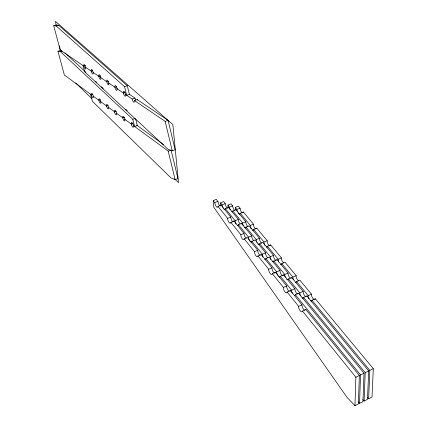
<?xml version="1.0" encoding="UTF-8"?>
<svg xmlns="http://www.w3.org/2000/svg" width="427" height="427" viewBox="0 0 427 427"><rect width="100%" height="100%" fill="white"/><g stroke="black" fill="none" stroke-linecap="round" stroke-linejoin="round"><path stroke-width="0.64" d="M220.118 205.963A3.048 1.174 68.8 0 1 218.01 201.747L216.409 199.318L213.265 200.525L214.866 202.958A3.053 1.164 68.8 0 0 216.382 206.679A3.053 1.164 68.8 0 0 217.941 206.465L221.095 205.099L230.82 217.081L230.81 217.53A3.106 1.212 68.2 0 0 232.971 221.837M221.095 205.099L221.095 205.243A3.048 1.174 68.8 0 1 220.983 205.697M227.484 208.248A3.058 1.196 68.6 0 1 225.36 204.021L223.743 201.581L220.604 202.793L222.221 205.238A3.058 1.185 68.6 0 0 222.793 207.415M240.081 223.887A3.112 1.233 68.1 0 1 238.319 219.878L238.33 219.43L228.488 207.389L225.333 208.76A3.058 1.185 68.6 0 1 223.534 208.712M217.941 206.321L227.639 218.336L227.628 218.784A3.106 1.206 68.2 0 0 229.176 222.574A3.106 1.206 68.2 0 0 230.815 222.419L234.007 221.01L244.068 233.409L244.052 233.857A3.165 1.254 67.7 0 0 246.272 238.266M234.482 210.244A3.064 1.217 68.4 0 1 232.747 206.3L231.108 203.85L227.975 205.067L229.609 207.522A3.069 1.206 68.5 0 0 230.18 209.705M248.055 226.572A3.122 1.26 67.9 0 1 245.861 222.232L245.877 221.789L235.912 209.684L232.758 211.066A3.069 1.206 68.5 0 1 231.744 211.771M234.007 221.01L234.001 221.154A3.106 1.212 68.2 0 1 233.879 221.602M225.333 208.616L235.154 220.69L235.138 221.138A3.117 1.228 68.1 0 0 236.072 224.058M242.322 212.843A3.074 1.238 68.3 0 1 240.166 208.589L238.512 206.134L235.378 207.357L237.033 209.822A3.074 1.228 68.3 0 0 237.599 212.005M253.958 240.705A3.176 1.276 67.5 0 1 251.722 236.286L251.743 235.837L241.554 223.374L238.362 224.794A3.117 1.228 68.1 0 1 237.316 225.467M354.97 405.65L355.862 377.233L302.449 311.043L305.828 309.522L359.369 375.509L358.402 403.921L354.97 405.65L347.167 397.553L213.767 207.25L213.265 200.525M255.65 228.957A3.133 1.281 67.7 0 1 253.441 224.602L253.462 224.159L243.374 211.995L240.225 213.383A3.074 1.228 68.3 0 1 238.351 213.313M230.815 222.275L240.849 234.711L240.839 235.154A3.17 1.244 67.7 0 0 242.413 239.019A3.17 1.244 67.7 0 0 244.132 238.933L247.366 237.471L257.785 250.313L257.764 250.761A3.229 1.297 67 0 0 260.043 255.271M241.554 223.374L241.549 223.518A3.112 1.233 68.1 0 1 241.42 223.967M232.763 210.922L242.701 223.054L242.685 223.502A3.128 1.249 67.9 0 0 243.262 225.712M243.374 211.995L243.369 212.144A3.074 1.238 68.3 0 1 243.241 212.593M359.545 403.344L360.537 374.933L295.324 294.71L298.66 293.237L364.034 373.219L362.961 401.62L359.545 403.344L358.162 401.924M261.682 243.16A3.181 1.297 67.3 0 1 259.429 238.725L259.456 238.277L249.138 225.75L245.952 227.175A3.128 1.249 67.9 0 1 244.457 227.532M364.092 401.049L365.197 372.648L303.624 297.454L306.954 295.975L368.677 370.935L367.498 399.336L364.092 401.049L362.704 399.635M238.367 224.645L248.53 237.145L248.509 237.593A3.176 1.265 67.5 0 0 249.453 240.556M240.23 213.238L250.286 225.429L250.27 225.878A3.133 1.27 67.7 0 0 251.204 228.808M368.629 398.765L369.83 370.369L311.966 300.213L315.297 298.729L373.299 368.666L372.013 397.057L368.629 398.765L367.236 397.356M267.9 257.801A3.24 1.318 66.8 0 1 265.605 253.275L265.631 252.827L255.079 239.921L251.85 241.388A3.176 1.265 67.5 0 1 249.875 241.191M269.853 245.771A3.192 1.324 67.1 0 1 267.179 241.18L267.201 240.732L256.766 228.141L253.574 229.571A3.133 1.27 67.7 0 1 252.474 230.238M244.137 238.784L254.529 251.663L254.508 252.111A3.235 1.286 67.1 0 0 256.12 256.051A3.235 1.286 67.1 0 0 257.929 256.029L261.201 254.524L271.999 267.83L271.967 268.279A3.293 1.34 66.4 0 0 274.737 273.061M245.957 227.031L256.243 239.59L256.221 240.038A3.186 1.292 67.3 0 0 256.798 242.28M256.766 228.141L256.755 228.29A3.133 1.281 67.7 0 1 256.616 228.733M275.794 260.342A3.251 1.34 66.6 0 1 273.483 255.805L273.515 255.357L262.835 242.381L259.605 243.854A3.186 1.292 67.3 0 1 257.588 243.646M261.201 254.524L261.196 254.668A3.229 1.297 67 0 1 261.046 255.111M251.855 241.239L262.381 254.182L262.354 254.631A3.24 1.308 66.9 0 0 262.936 256.899M253.579 229.427L263.993 242.05L263.971 242.499A3.197 1.313 67.1 0 0 264.249 243.966M282.781 275.687A3.309 1.361 66.2 0 1 279.989 270.883L280.021 270.435L269.09 257.059L265.818 258.57A3.24 1.308 66.9 0 1 264.649 259.162M283.736 262.899A3.261 1.366 66.4 0 1 281.404 258.34L281.436 257.892L270.622 244.858L267.398 246.336A3.197 1.313 67.1 0 1 266.234 246.955M257.94 255.885L268.706 269.223L268.679 269.677A3.299 1.329 66.4 0 0 270.323 273.691A3.299 1.329 66.4 0 0 272.223 273.75L275.538 272.191L286.731 285.983L286.693 286.437A3.368 1.382 65.7 0 0 289.1 291.166M270.622 244.858L270.617 245.002A3.192 1.324 67.1 0 1 270.462 245.445M259.611 243.705L270.264 256.718L270.238 257.166A3.251 1.334 66.7 0 0 270.814 259.435M290.424 278.148A3.32 1.388 65.9 0 1 288.044 273.499L288.081 273.05L277.016 259.605L273.744 261.127A3.251 1.334 66.7 0 1 272.549 261.714M275.538 272.191L275.527 272.341A3.293 1.34 66.4 0 1 275.367 272.773M277.016 259.605L277.006 259.755A3.251 1.34 66.6 0 1 276.845 260.192M265.829 258.426L276.728 271.839L276.701 272.287A3.309 1.356 66.2 0 0 277.673 275.346M267.409 246.187L278.19 259.264L278.158 259.712A3.261 1.356 66.5 0 0 278.735 261.986M297.512 293.979A3.379 1.409 65.5 0 1 294.913 288.759L283.603 274.817L280.293 276.381A3.309 1.356 66.2 0 1 278.585 276.563M298.542 280.795A3.331 1.409 65.7 0 1 296.146 276.13L296.189 275.682L284.98 262.167L281.713 263.694A3.261 1.356 66.5 0 1 280.486 264.276M283.603 274.817L283.592 274.967A3.309 1.361 66.2 0 1 283.427 275.399M272.234 273.6L283.4 287.435L283.363 287.883A3.373 1.372 65.8 0 0 285.049 291.983A3.373 1.372 65.8 0 0 287.051 292.121L290.403 290.509L301.99 304.894A3.448 1.43 65 0 0 304.638 310.226M273.755 260.982L284.798 274.465L284.761 274.913A3.325 1.377 66 0 0 285.343 277.214M305.78 296.712A3.395 1.43 65.2 0 1 303.165 291.476L291.71 277.459L288.406 279.028A3.325 1.377 66 0 1 286.661 279.199M290.403 290.509L290.392 290.659A3.368 1.382 65.7 0 1 290.216 291.086M281.724 263.55L292.906 277.102L292.863 277.55A3.336 1.398 65.8 0 0 293.445 279.856M314.539 299.567A3.405 1.457 65 0 1 312.377 297.624A3.405 1.457 65 0 1 311.459 294.203L299.861 280.112L296.557 281.692A3.336 1.398 65.8 0 1 295.26 282.226M294.934 288.679L291.588 290.216A3.384 1.398 65.5 0 0 292.308 293.242M295.324 294.71L295.212 295.132A3.384 1.398 65.5 0 1 294.182 295.447M298.548 293.659L298.66 293.237M303.186 291.395L299.839 292.938A3.4 1.425 65.3 0 0 300.56 295.97M302.012 304.819L298.617 306.399A3.453 1.42 65 0 0 300.026 310.584A3.453 1.42 65 0 0 302.332 311.459L302.449 311.043M303.624 297.454L303.506 297.875A3.4 1.425 65.3 0 1 301.969 297.875M306.842 296.397L306.954 295.975M311.48 294.123L308.134 295.676A3.411 1.446 65 0 0 308.849 298.713M305.711 309.938L305.828 309.522M311.966 300.213L311.849 300.635A3.411 1.446 65 0 1 310.28 300.624M315.174 299.146L315.297 298.729M355.862 377.233L359.369 375.509M360.537 374.933L364.034 373.219M365.197 372.648L368.677 370.935M369.83 370.369L373.299 368.666M283.4 287.435L286.731 285.983M292.906 277.102L296.189 275.682M284.798 274.465L288.081 273.05M276.728 271.839L280.021 270.435M268.706 269.223L271.999 267.83M278.19 259.264L281.436 257.892M270.264 256.718L273.515 255.357M262.381 254.182L265.631 252.827M254.529 251.663L257.785 250.313M263.993 242.05L267.201 240.732M256.243 239.59L259.456 238.277M248.53 237.145L251.743 235.837M240.849 234.711L244.068 233.409M250.286 225.429L253.462 224.159M242.701 223.054L245.877 221.789M235.154 220.69L238.33 219.43M227.639 218.336L230.82 217.081M237.044 209.374L240.182 208.146M229.619 207.079L232.758 205.851M222.227 204.789L225.371 203.572M214.872 202.515L218.016 201.304M90.551 94.207L92.429 101.359L171.04 177.942L175.129 179.66L177.968 178.614L171.088 150.101L168.211 151.121L133.454 125.645L133.363 125.191A2.541 0.838 71.2 0 0 131.916 122.528A2.541 0.838 71.2 0 0 131.297 123.937L131.335 124.177A2.541 0.838 71.2 0 0 132.69 127.075A2.541 0.838 71.2 0 0 133.518 126.136L133.454 125.645M82.982 65.55L84.594 71.683L168.099 149.311L172.246 150.8L175.145 149.765L168.099 120.398L137.216 99.587L134.42 100.51L134.489 101.018A2.615 0.886 71.7 0 1 133.635 102.069A2.615 0.886 71.7 0 1 132.242 99.112L125.554 94.484M134.42 100.51L165.164 121.407L168.099 120.398M132.957 123.542L131.324 124.086L124.844 119.341M91.415 94.442A2.338 0.705 71.8 0 1 92.051 93.481A2.338 0.705 71.8 0 1 93.262 96.123L93.305 96.347A2.338 0.705 71.8 0 1 92.851 97.719A2.338 0.705 71.8 0 1 91.581 95.322L91.49 94.895L64.36 75.013L57.96 51.224L60.453 51.672L132.77 119.272L134.959 118.535M122.795 117.836L124.401 117.302L122.8 117.841L116.539 113.256M116.149 111.282L114.559 111.805L108.522 107.374M108.17 105.464L106.606 105.976L100.772 101.695M132.226 99.021L135.028 98.199A2.615 0.891 71.7 0 0 135.663 100.089M100.462 99.843L98.92 100.34L93.278 96.203M125.095 92.515L123.446 93.049L117.009 88.677M124.519 86.649L127.289 85.758L129.44 94.346L126.675 95.248L124.519 86.649L56.204 25.983L53.701 25.721L60.239 50.087L83.911 66.18L84.007 66.612A2.37 0.715 72.4 0 0 85.277 68.998A2.37 0.715 72.4 0 0 85.715 67.525L85.672 67.301A2.37 0.715 72.4 0 0 84.45 64.658A2.37 0.715 72.4 0 0 83.831 65.71M92.755 94.49L91.49 94.895L91.415 94.442M116.603 86.772L114.975 87.295L108.762 83.073M108.405 81.231L106.798 81.738L100.804 77.661M98.909 76.374L100.489 75.878M92.84 70.706L91.282 71.186L85.683 67.381M85.448 65.705L83.911 66.18L83.836 65.715M60.453 51.672L62.289 51.123M57.96 51.224L60.388 50.498L61.643 50.722M56.204 25.983L58.691 25.262L127.289 85.758M53.701 25.721L56.172 25.012L58.691 25.262M129.344 94.282L135.012 98.103M93.113 72.435L98.909 76.374M136.709 125.111L163.568 144.636M64.845 52.751L85.8 72.206M95.547 81.253L96.523 82.16M101.396 86.681L103.345 88.49M125.762 109.301L127.225 110.657M75.696 82.939L91.954 98.706M174.68 178.934L178.502 182.644L172.839 124.567L55.483 21.35L56.134 25.294M296.568 281.542L308.161 295.596M288.417 278.884L299.861 292.858M280.304 276.237L291.609 290.141M287.061 291.972L298.638 306.324M132.77 119.272L134.58 126.472L137.307 125.543L135.658 118.952M168.211 151.121L175.129 179.66M165.164 121.407L172.246 150.8M100.713 77.212L100.836 77.81A2.445 0.763 72.2 0 1 100.34 79.299A2.445 0.763 72.2 0 1 99 76.823L98.877 76.225M59.502 45.689L60.372 50.952M137.216 99.587L137.286 100.094M220.604 202.793L220.812 205.857M227.975 205.067L228.141 207.73M235.378 207.357L235.533 210.009M98.877 76.225A2.445 0.763 72.2 0 1 99.368 74.73A2.445 0.763 72.2 0 1 100.708 77.212M291.524 278.041A3.32 1.388 65.9 0 1 291.241 278.287M264.916 245.477A3.197 1.313 67.1 0 1 264.543 244.746M91.378 71.629L91.255 71.047A2.407 0.737 72.3 0 1 91.714 69.558A2.407 0.737 72.3 0 1 93.022 71.992L93.145 72.579A2.407 0.737 72.3 0 1 92.68 74.063A2.407 0.737 72.3 0 1 91.378 71.629M100.799 101.84L100.681 101.263A2.375 0.726 71.7 0 0 99.374 98.813A2.375 0.726 71.7 0 0 98.893 100.201L99.016 100.772A2.375 0.726 71.7 0 0 100.318 103.222A2.375 0.726 71.7 0 0 100.799 101.84M106.702 106.414L106.579 105.832A2.413 0.753 71.6 0 1 107.092 104.439A2.413 0.753 71.6 0 1 108.426 106.937L108.549 107.519A2.413 0.753 71.6 0 1 108.036 108.906A2.413 0.753 71.6 0 1 106.702 106.414M108.794 83.222L108.671 82.619A2.487 0.795 72.1 0 0 107.294 80.079A2.487 0.795 72.1 0 0 106.766 81.589L106.894 82.192A2.487 0.795 72.1 0 0 108.266 84.722A2.487 0.795 72.1 0 0 108.794 83.222M114.655 112.248L114.532 111.66A2.455 0.779 71.5 0 1 115.076 110.257A2.455 0.779 71.5 0 1 116.448 112.808L116.571 113.401A2.455 0.779 71.5 0 1 116.021 114.794A2.455 0.779 71.5 0 1 114.655 112.248M124.876 119.491L124.759 118.887A2.498 0.811 71.3 0 0 123.35 116.283A2.498 0.811 71.3 0 0 122.762 117.692L122.891 118.29A2.498 0.811 71.3 0 0 124.294 120.889A2.498 0.811 71.3 0 0 124.876 119.491M117.041 88.827L116.918 88.213A2.53 0.822 72 0 0 115.503 85.624A2.53 0.822 72 0 0 114.943 87.14L115.071 87.754A2.53 0.822 72 0 0 116.475 90.337A2.53 0.822 72 0 0 117.041 88.827M123.542 93.518L123.419 92.899A2.573 0.854 71.8 0 1 124.017 91.373A2.573 0.854 71.8 0 1 125.458 94.015L125.586 94.639A2.573 0.854 71.8 0 1 124.983 96.155A2.573 0.854 71.8 0 1 123.542 93.518"/></g></svg>
